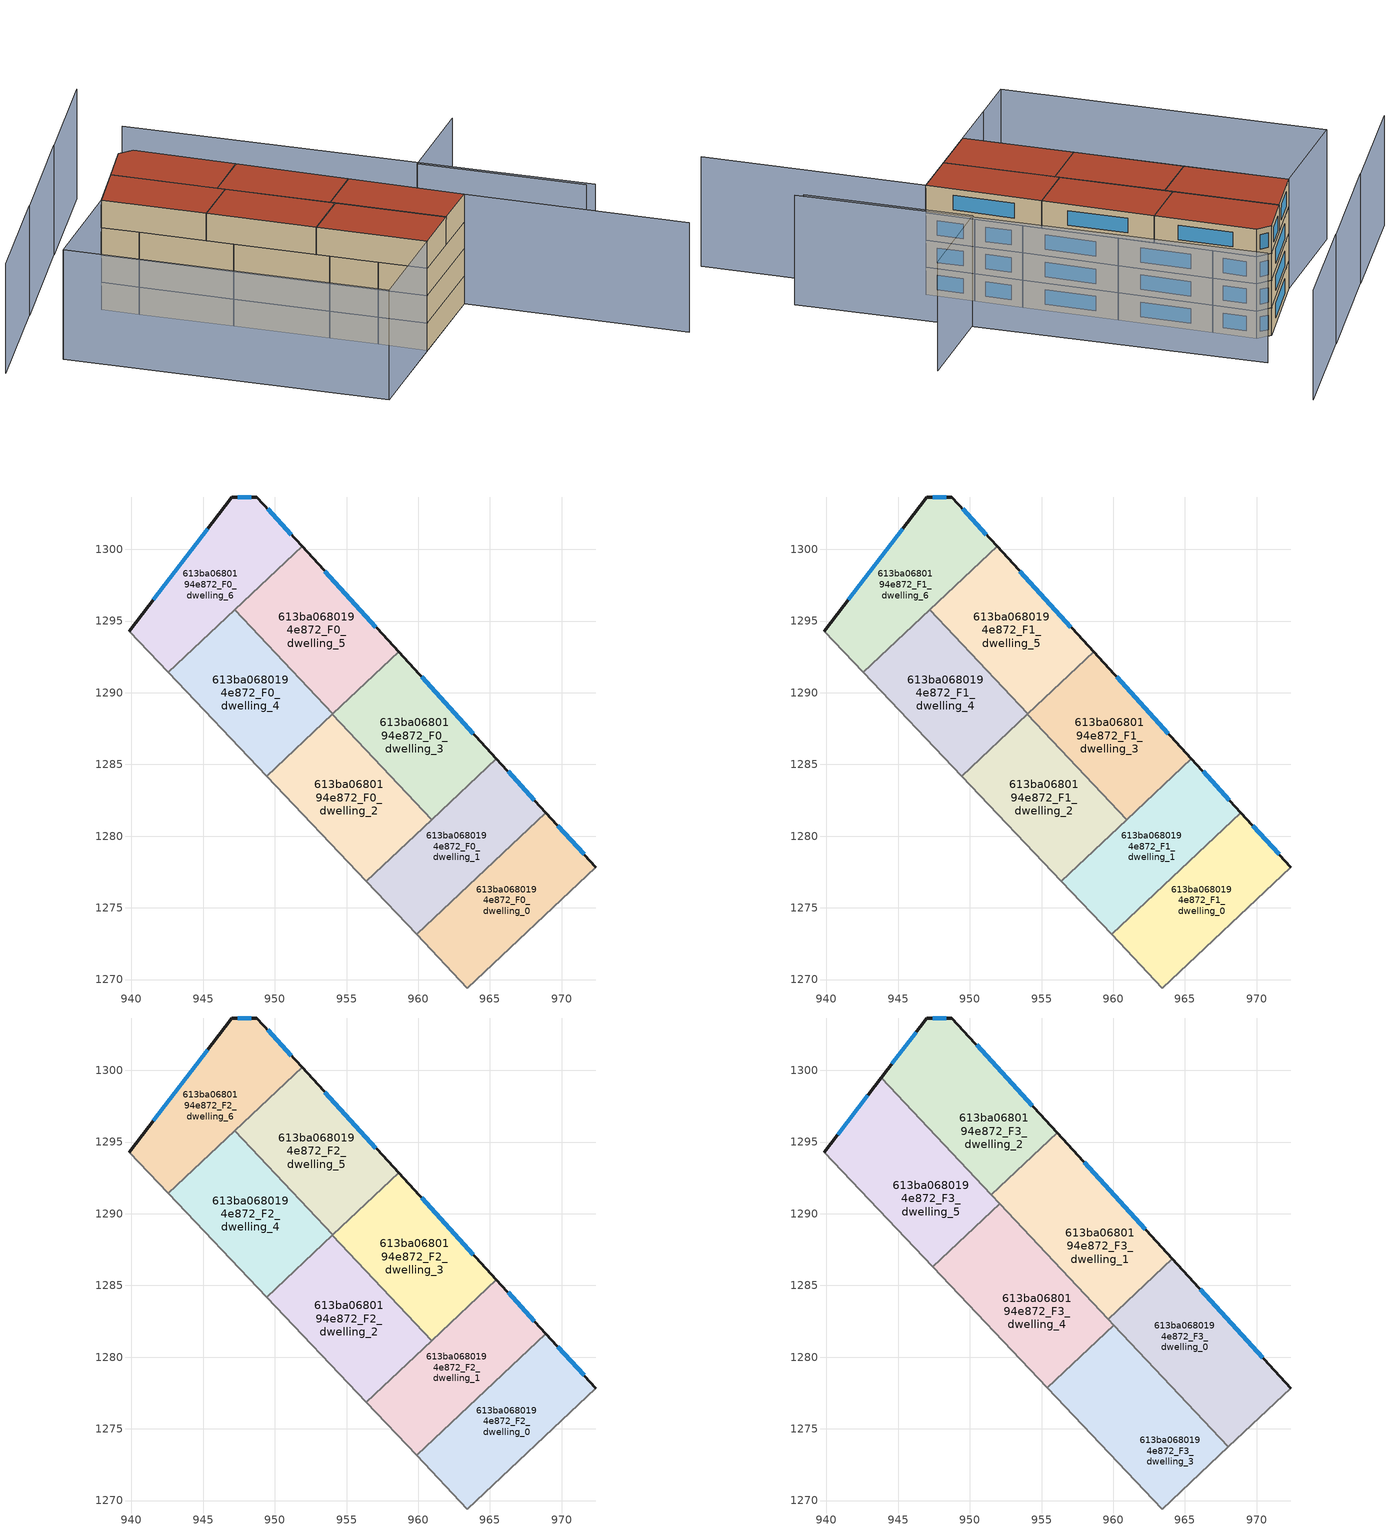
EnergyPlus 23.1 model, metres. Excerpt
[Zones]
613ba0680194e872_F0_dwelling_0
 floor ground (EU_floor_Construction): 968.9,1281.63 972.37,1277.84 963.42,1269.41 959.88,1273.15 z0
 wall outside (EU_wall_Construction): 972.37,1277.84 968.9,1281.63 z0:3
 wall to 613ba0680194e872_F0_dwelling_1 (EU_wall_Construction): 968.9,1281.63 959.88,1273.15 z0:3
 wall adiabatic (EU_wall_Construction): 959.88,1273.15 963.42,1269.41 972.37,1277.84 z0:3
 window (EU_Window_Construction): 971.56,1278.73 969.71,1280.74 z0.7:2.3
613ba0680194e872_F0_dwelling_1
 floor ground (EU_floor_Construction): 965.45,1285.4 968.9,1281.63 959.88,1273.15 956.37,1276.85 z0
 wall outside (EU_wall_Construction): 968.9,1281.63 965.45,1285.4 z0:3
 wall adiabatic (EU_wall_Construction): 956.37,1276.85 959.88,1273.15 z0:3
 wall to 613ba0680194e872_F0_dwelling_2 (EU_wall_Construction): 960.93,1281.15 956.37,1276.85 z0:3
 wall to 613ba0680194e872_F0_dwelling_3 (EU_wall_Construction): 965.45,1285.4 960.93,1281.15 z0:3
 window (EU_Window_Construction): 968.09,1282.52 966.26,1284.52 z0.7:2.3
613ba0680194e872_F0_dwelling_2
 floor ground (EU_floor_Construction): 954.01,1288.5 960.93,1281.15 956.37,1276.85 949.42,1284.19 z0
 wall adiabatic (EU_wall_Construction): 949.42,1284.19 956.37,1276.85 z0:3
 wall to 613ba0680194e872_F0_dwelling_3 (EU_wall_Construction): 960.93,1281.15 954.01,1288.5 z0:3
 wall to 613ba0680194e872_F0_dwelling_4 (EU_wall_Construction): 954.01,1288.5 949.42,1284.19 z0:3
613ba0680194e872_F0_dwelling_3
 floor ground (EU_floor_Construction): 958.63,1292.86 965.45,1285.4 960.93,1281.15 954.01,1288.5 z0
 wall outside (EU_wall_Construction): 965.45,1285.4 958.63,1292.86 z0:3
 wall to 613ba0680194e872_F0_dwelling_5 (EU_wall_Construction): 958.63,1292.86 954.05,1288.54 z0:3
 wall to 613ba0680194e872_F0_dwelling_4 (EU_wall_Construction): 954.05,1288.54 954.01,1288.5 z0:3
 window (EU_Window_Construction): 963.85,1287.15 960.23,1291.11 z0.7:2.3
613ba0680194e872_F0_dwelling_4
 floor ground (EU_floor_Construction): 947.21,1295.8 954.05,1288.54 949.42,1284.19 942.57,1291.43 z0
 wall adiabatic (EU_wall_Construction): 942.57,1291.43 949.42,1284.19 z0:3
 wall to 613ba0680194e872_F0_dwelling_5 (EU_wall_Construction): 954.05,1288.54 947.21,1295.8 z0:3
 wall to 613ba0680194e872_F0_dwelling_6 (EU_wall_Construction): 947.21,1295.8 942.57,1291.43 z0:3
613ba0680194e872_F0_dwelling_5
 floor ground (EU_floor_Construction): 951.9,1300.21 958.63,1292.86 954.05,1288.54 947.21,1295.8 z0
 wall outside (EU_wall_Construction): 958.63,1292.86 951.9,1300.21 z0:3
 wall to 613ba0680194e872_F0_dwelling_6 (EU_wall_Construction): 951.9,1300.21 947.21,1295.8 z0:3
 window (EU_Window_Construction): 957.05,1294.58 953.48,1298.48 z0.7:2.3
613ba0680194e872_F0_dwelling_6
 floor ground (EU_floor_Construction): 948.75,1303.65 951.9,1300.21 942.57,1291.43 939.85,1294.3 947,1303.63 z0
 wall outside (EU_wall_Construction): 951.9,1300.21 948.75,1303.65 947,1303.63 939.85,1294.3 z0:3
 wall adiabatic (EU_wall_Construction): 939.85,1294.3 942.57,1291.43 z0:3
 window (EU_Window_Construction): 945.32,1301.44 941.53,1296.49 / 948.34,1303.65 947.41,1303.63 / 951.16,1301.02 949.49,1302.84 z0.7:2.3
613ba0680194e872_F1_dwelling_0
 floor to 613ba0680194e872_F0_dwelling_0 (EU_floor_Construction): 968.9,1281.63 972.37,1277.84 963.42,1269.41 959.88,1273.15 z3
 wall outside (EU_wall_Construction): 972.37,1277.84 968.9,1281.63 z3:6
 wall to 613ba0680194e872_F1_dwelling_1 (EU_wall_Construction): 968.9,1281.63 959.88,1273.15 z3:6
 wall adiabatic (EU_wall_Construction): 959.88,1273.15 963.42,1269.41 972.37,1277.84 z3:6
 window (EU_Window_Construction): 971.56,1278.73 969.71,1280.74 z3.7:5.3
613ba0680194e872_F1_dwelling_1
 floor to 613ba0680194e872_F0_dwelling_1 (EU_floor_Construction): 965.45,1285.4 968.9,1281.63 959.88,1273.15 956.37,1276.85 z3
 wall outside (EU_wall_Construction): 968.9,1281.63 965.45,1285.4 z3:6
 wall adiabatic (EU_wall_Construction): 956.37,1276.85 959.88,1273.15 z3:6
 wall to 613ba0680194e872_F1_dwelling_2 (EU_wall_Construction): 960.93,1281.15 956.37,1276.85 z3:6
 wall to 613ba0680194e872_F1_dwelling_3 (EU_wall_Construction): 965.45,1285.4 960.93,1281.15 z3:6
 window (EU_Window_Construction): 968.09,1282.52 966.26,1284.52 z3.7:5.3
613ba0680194e872_F1_dwelling_2
 floor to 613ba0680194e872_F0_dwelling_2 (EU_floor_Construction): 954.01,1288.5 960.93,1281.15 956.37,1276.85 949.42,1284.19 z3
 wall adiabatic (EU_wall_Construction): 949.42,1284.19 956.37,1276.85 z3:6
 wall to 613ba0680194e872_F1_dwelling_3 (EU_wall_Construction): 960.93,1281.15 954.01,1288.5 z3:6
 wall to 613ba0680194e872_F1_dwelling_4 (EU_wall_Construction): 954.01,1288.5 949.42,1284.19 z3:6
613ba0680194e872_F1_dwelling_3
 floor to 613ba0680194e872_F0_dwelling_3 (EU_floor_Construction): 958.63,1292.86 965.45,1285.4 960.93,1281.15 954.01,1288.5 z3
 wall outside (EU_wall_Construction): 965.45,1285.4 958.63,1292.86 z3:6
 wall to 613ba0680194e872_F1_dwelling_5 (EU_wall_Construction): 958.63,1292.86 954.05,1288.54 z3:6
 wall to 613ba0680194e872_F1_dwelling_4 (EU_wall_Construction): 954.05,1288.54 954.01,1288.5 z3:6
 window (EU_Window_Construction): 963.85,1287.15 960.23,1291.11 z3.7:5.3
613ba0680194e872_F1_dwelling_4
 floor to 613ba0680194e872_F0_dwelling_4 (EU_floor_Construction): 947.21,1295.8 954.05,1288.54 949.42,1284.19 942.57,1291.43 z3
 wall adiabatic (EU_wall_Construction): 942.57,1291.43 949.42,1284.19 z3:6
 wall to 613ba0680194e872_F1_dwelling_5 (EU_wall_Construction): 954.05,1288.54 947.21,1295.8 z3:6
 wall to 613ba0680194e872_F1_dwelling_6 (EU_wall_Construction): 947.21,1295.8 942.57,1291.43 z3:6
613ba0680194e872_F1_dwelling_5
 floor to 613ba0680194e872_F0_dwelling_5 (EU_floor_Construction): 951.9,1300.21 958.63,1292.86 954.05,1288.54 947.21,1295.8 z3
 wall outside (EU_wall_Construction): 958.63,1292.86 951.9,1300.21 z3:6
 wall to 613ba0680194e872_F1_dwelling_6 (EU_wall_Construction): 951.9,1300.21 947.21,1295.8 z3:6
 window (EU_Window_Construction): 957.05,1294.58 953.48,1298.48 z3.7:5.3
613ba0680194e872_F1_dwelling_6
 floor to 613ba0680194e872_F0_dwelling_6 (EU_floor_Construction): 948.75,1303.65 951.9,1300.21 942.57,1291.43 939.85,1294.3 947,1303.63 z3
 wall outside (EU_wall_Construction): 951.9,1300.21 948.75,1303.65 947,1303.63 939.85,1294.3 z3:6
 wall adiabatic (EU_wall_Construction): 939.85,1294.3 942.57,1291.43 z3:6
 window (EU_Window_Construction): 945.32,1301.44 941.53,1296.49 / 948.34,1303.65 947.41,1303.63 / 951.16,1301.02 949.49,1302.84 z3.7:5.3
613ba0680194e872_F2_dwelling_0
 floor to 613ba0680194e872_F1_dwelling_0 (EU_floor_Construction): 968.9,1281.63 972.37,1277.84 963.42,1269.41 959.88,1273.15 z6
 wall outside (EU_wall_Construction): 972.37,1277.84 968.9,1281.63 z6:9
 wall to 613ba0680194e872_F2_dwelling_1 (EU_wall_Construction): 968.9,1281.63 959.88,1273.15 z6:9
 wall adiabatic (EU_wall_Construction): 959.88,1273.15 963.42,1269.41 972.37,1277.84 z6:9
 window (EU_Window_Construction): 971.56,1278.73 969.71,1280.74 z6.7:8.3
613ba0680194e872_F2_dwelling_1
 floor to 613ba0680194e872_F1_dwelling_1 (EU_floor_Construction): 965.45,1285.4 968.9,1281.63 959.88,1273.15 956.37,1276.85 z6
 wall outside (EU_wall_Construction): 968.9,1281.63 965.45,1285.4 z6:9
 wall adiabatic (EU_wall_Construction): 956.37,1276.85 959.88,1273.15 z6:9
 wall to 613ba0680194e872_F2_dwelling_2 (EU_wall_Construction): 960.93,1281.15 956.37,1276.85 z6:9
 wall to 613ba0680194e872_F2_dwelling_3 (EU_wall_Construction): 965.45,1285.4 960.93,1281.15 z6:9
 window (EU_Window_Construction): 968.09,1282.52 966.26,1284.52 z6.7:8.3
613ba0680194e872_F2_dwelling_2
 floor to 613ba0680194e872_F1_dwelling_2 (EU_floor_Construction): 954.01,1288.5 960.93,1281.15 956.37,1276.85 949.42,1284.19 z6
 wall adiabatic (EU_wall_Construction): 949.42,1284.19 956.37,1276.85 z6:9
 wall to 613ba0680194e872_F2_dwelling_3 (EU_wall_Construction): 960.93,1281.15 954.01,1288.5 z6:9
 wall to 613ba0680194e872_F2_dwelling_4 (EU_wall_Construction): 954.01,1288.5 949.42,1284.19 z6:9
 ceiling adiabatic (EU_roof_Construction): 959.96,1282.18 954.01,1288.5 949.42,1284.19 955.4,1277.88 z9
613ba0680194e872_F2_dwelling_3
 floor to 613ba0680194e872_F1_dwelling_3 (EU_floor_Construction): 958.63,1292.86 965.45,1285.4 960.93,1281.15 954.01,1288.5 z6
 wall outside (EU_wall_Construction): 965.45,1285.4 958.63,1292.86 z6:9
 wall to 613ba0680194e872_F2_dwelling_5 (EU_wall_Construction): 958.63,1292.86 954.05,1288.54 z6:9
 wall to 613ba0680194e872_F2_dwelling_4 (EU_wall_Construction): 954.05,1288.54 954.01,1288.5 z6:9
 window (EU_Window_Construction): 963.85,1287.15 960.23,1291.11 z6.7:8.3
613ba0680194e872_F2_dwelling_4
 floor to 613ba0680194e872_F1_dwelling_4 (EU_floor_Construction): 947.21,1295.8 954.05,1288.54 949.42,1284.19 942.57,1291.43 z6
 wall adiabatic (EU_wall_Construction): 942.57,1291.43 949.42,1284.19 z6:9
 wall to 613ba0680194e872_F2_dwelling_5 (EU_wall_Construction): 954.05,1288.54 947.21,1295.8 z6:9
 wall to 613ba0680194e872_F2_dwelling_6 (EU_wall_Construction): 947.21,1295.8 942.57,1291.43 z6:9
 ceiling adiabatic (EU_roof_Construction): 952.05,1290.66 947.21,1295.8 942.57,1291.43 947.42,1286.3 z9
613ba0680194e872_F2_dwelling_5
 floor to 613ba0680194e872_F1_dwelling_5 (EU_floor_Construction): 951.9,1300.21 958.63,1292.86 954.05,1288.54 947.21,1295.8 z6
 wall outside (EU_wall_Construction): 958.63,1292.86 951.9,1300.21 z6:9
 wall to 613ba0680194e872_F2_dwelling_6 (EU_wall_Construction): 951.9,1300.21 947.21,1295.8 z6:9
 window (EU_Window_Construction): 957.05,1294.58 953.48,1298.48 z6.7:8.3
613ba0680194e872_F2_dwelling_6
 floor to 613ba0680194e872_F1_dwelling_6 (EU_floor_Construction): 948.75,1303.65 951.9,1300.21 942.57,1291.43 939.85,1294.3 947,1303.63 z6
 wall outside (EU_wall_Construction): 951.9,1300.21 948.75,1303.65 947,1303.63 939.85,1294.3 z6:9
 wall adiabatic (EU_wall_Construction): 939.85,1294.3 942.57,1291.43 z6:9
 window (EU_Window_Construction): 945.32,1301.44 941.53,1296.49 / 948.34,1303.65 947.41,1303.63 / 951.16,1301.02 949.49,1302.84 z6.7:8.3
613ba0680194e872_F3_dwelling_0
 floor to 613ba0680194e872_F2_dwelling_1 (EU_floor_Construction): 965.45,1285.4 968.9,1281.63 964.5,1277.5 961,1281.21 z9
 floor to 613ba0680194e872_F2_dwelling_0 (EU_floor_Construction): 968.9,1281.63 972.37,1277.84 968.03,1273.75 964.5,1277.5 z9
 floor to 613ba0680194e872_F2_dwelling_3 (EU_floor_Construction): 964.11,1286.86 965.45,1285.4 961,1281.21 959.65,1282.66 z9
 wall outside (EU_wall_Construction): 972.37,1277.84 964.11,1286.86 z9:12
 wall to 613ba0680194e872_F3_dwelling_1 (EU_wall_Construction): 964.11,1286.86 959.65,1282.66 z9:12
 wall adiabatic (EU_wall_Construction): 968.03,1273.75 972.37,1277.84 z9:12
 wall to 613ba0680194e872_F3_dwelling_3 (EU_wall_Construction): 960.03,1282.24 968.03,1273.75 z9:12
 wall to 613ba0680194e872_F3_dwelling_4 (EU_wall_Construction): 959.65,1282.66 960.03,1282.24 z9:12
 window (EU_Window_Construction): 970.43,1279.96 966.05,1284.74 z9.7:11.3
 roof outside (EU_roof_Construction): 972.37,1277.84 964.11,1286.86 959.65,1282.66 968.03,1273.75 z12
613ba0680194e872_F3_dwelling_1
 floor to 613ba0680194e872_F2_dwelling_3 (EU_floor_Construction): 958.63,1292.86 964.11,1286.86 959.65,1282.66 954.08,1288.57 z9
 floor to 613ba0680194e872_F2_dwelling_5 (EU_floor_Construction): 956.08,1295.64 958.63,1292.86 954.08,1288.57 951.49,1291.32 z9
 wall outside (EU_wall_Construction): 964.11,1286.86 956.08,1295.64 z9:12
 wall to 613ba0680194e872_F3_dwelling_2 (EU_wall_Construction): 956.08,1295.64 951.49,1291.32 z9:12
 wall to 613ba0680194e872_F3_dwelling_4 (EU_wall_Construction): 952.08,1290.69 959.65,1282.66 z9:12
 wall to 613ba0680194e872_F3_dwelling_5 (EU_wall_Construction): 951.49,1291.32 952.08,1290.69 z9:12
 window (EU_Window_Construction): 962.23,1288.92 957.97,1293.58 z9.7:11.3
 roof outside (EU_roof_Construction): 964.11,1286.86 956.08,1295.64 951.49,1291.32 959.65,1282.66 z12
613ba0680194e872_F3_dwelling_2
 floor to 613ba0680194e872_F2_dwelling_5 (EU_floor_Construction): 951.9,1300.21 956.08,1295.64 951.49,1291.32 947.24,1295.83 z9
 floor to 613ba0680194e872_F2_dwelling_6 (EU_floor_Construction): 948.75,1303.65 951.9,1300.21 947.24,1295.83 943.81,1299.47 947,1303.63 z9
 wall outside (EU_wall_Construction): 956.08,1295.64 948.75,1303.65 947,1303.63 943.81,1299.47 z9:12
 wall to 613ba0680194e872_F3_dwelling_5 (EU_wall_Construction): 943.81,1299.47 951.49,1291.32 z9:12
 window (EU_Window_Construction): 946.25,1302.65 944.56,1300.45 / 948.34,1303.65 947.41,1303.63 / 954.36,1297.52 950.47,1301.77 z9.7:11.3
 roof outside (EU_roof_Construction): 956.08,1295.64 948.75,1303.65 947,1303.63 943.81,1299.47 951.49,1291.32 z12
613ba0680194e872_F3_dwelling_3
 floor to 613ba0680194e872_F2_dwelling_0 (EU_floor_Construction): 964.5,1277.5 968.03,1273.75 963.42,1269.41 959.88,1273.15 z9
 floor to 613ba0680194e872_F2_dwelling_1 (EU_floor_Construction): 961,1281.21 964.5,1277.5 959.88,1273.15 956.37,1276.85 z9
 floor to 613ba0680194e872_F2_dwelling_2 (EU_floor_Construction): 959.96,1282.18 960.93,1281.15 956.37,1276.85 955.4,1277.88 z9
 floor to 613ba0680194e872_F2_dwelling_3 (EU_floor_Construction): 960.03,1282.24 961,1281.21 960.93,1281.15 959.96,1282.18 z9
 wall adiabatic (EU_wall_Construction): 955.4,1277.88 963.42,1269.41 968.03,1273.75 z9:12
 wall to 613ba0680194e872_F3_dwelling_4 (EU_wall_Construction): 960.03,1282.24 955.4,1277.88 z9:12
 roof outside (EU_roof_Construction): 968.03,1273.75 960.03,1282.24 955.4,1277.88 963.42,1269.41 z12
613ba0680194e872_F3_dwelling_4
 floor to 613ba0680194e872_F2_dwelling_4 (EU_floor_Construction): 952.05,1290.66 954.05,1288.54 949.42,1284.19 947.42,1286.3 z9
 floor to 613ba0680194e872_F2_dwelling_3 (EU_floor_Construction): 954.08,1288.57 960.03,1282.24 959.96,1282.18 954.01,1288.5 954.05,1288.54 z9
 floor to 613ba0680194e872_F2_dwelling_5 (EU_floor_Construction): 952.08,1290.69 954.08,1288.57 954.05,1288.54 952.05,1290.66 z9
 floor adiabatic (EU_floor_Construction): 954.01,1288.5 959.96,1282.18 955.4,1277.88 949.42,1284.19 z9
 wall adiabatic (EU_wall_Construction): 947.42,1286.3 955.4,1277.88 z9:12
 wall to 613ba0680194e872_F3_dwelling_5 (EU_wall_Construction): 952.08,1290.69 947.42,1286.3 z9:12
 roof outside (EU_roof_Construction): 960.03,1282.24 952.08,1290.69 947.42,1286.3 955.4,1277.88 z12
613ba0680194e872_F3_dwelling_5
 floor to 613ba0680194e872_F2_dwelling_6 (EU_floor_Construction): 943.81,1299.47 947.24,1295.83 942.57,1291.43 939.85,1294.3 z9
 floor to 613ba0680194e872_F2_dwelling_5 (EU_floor_Construction): 947.24,1295.83 952.08,1290.69 952.05,1290.66 947.21,1295.8 z9
 floor adiabatic (EU_floor_Construction): 947.24,1295.83 947.21,1295.8 952.05,1290.66 947.42,1286.3 942.57,1291.43 z9
 wall outside (EU_wall_Construction): 943.81,1299.47 939.85,1294.3 z9:12
 wall adiabatic (EU_wall_Construction): 939.85,1294.3 947.42,1286.3 z9:12
 window (EU_Window_Construction): 942.88,1298.26 940.78,1295.51 z9.7:11.3
 roof outside (EU_roof_Construction): 952.08,1290.69 943.81,1299.47 939.85,1294.3 947.42,1286.3 z12
shading: 958.34,1264.64 972.37,1277.84 / 972.37,1277.84 988.6,1260.6 / 984.23,1273.92 972,1286.84 / 972,1286.84 980.67,1295.05 / 985.06,1273.58 950.75,1309.44 / 932.85,1296.62 923.72,1285.13 / 942.4,1308.62 932.89,1296.59 / 951.26,1319.78 942.43,1308.6 / 939.85,1294.3 963.42,1269.41 / 963.42,1269.41 954.05,1260.54 / 954.05,1260.54 930.48,1285.43 / 930.48,1285.43 939.85,1294.3 z0:12
[Building]
EU S2 Campaign: North Axis=0; Terrain=City; Solar Distribution=FullExterior
[Site:Location]
Budapest.Ferenc.Liszt.Intl.AP: Latitude=47.437; Longitude=19.256; Time Zone=1; Elevation=185
[SizingPeriod:WeatherFileDays]
AnnualSizingPeriod: Begin Month=1; Begin Day of Month=1; End Month=12; End Day of Month=31; Day of Week for Start Day=Monday; Use Weather File Daylight Saving Period=No; Use Weather File Rain and Snow Indicators=No
[MATERIAL]
EU_InternalMass_Material: Roughness=MediumRough; Thickness=0.1; Conductivity=1; Density=1800; Specific Heat=900; Thermal Absorptance=0.9; Solar Absorptance=0.7; Visible Absorptance=0.7
[MATERIAL:NOMASS] Roughness=MediumRough; Thermal Absorptance=0.9; Solar Absorptance=0.7; Visible Absorptance=0.7
Name | Thermal Resistance
EU_wall_NoMass | 0.832559
EU_roof_NoMass | 1.39638
EU_floor_NoMass | 0.872794
[WINDOWMATERIAL:SIMPLEGLAZINGSYSTEM]
EU_Window_SimpleGlazing: UFactor=2.79869; Solar Heat Gain Coefficient=0.75; Visible Transmittance=0.75
[CONSTRUCTION]
EU_wall_Construction: EU_wall_NoMass
EU_roof_Construction: EU_roof_NoMass
EU_floor_Construction: EU_floor_NoMass
EU_Window_Construction: EU_Window_SimpleGlazing
EU_InternalMass_Construction: EU_InternalMass_Material
[ZONE] Type=1; Multiplier=1; Ceiling Height=autocalculate; Floor Area=autocalculate; Part of Total Floor Area=Yes
Name | Volume
613ba0680194e872_F0_dwelling_0; 613ba0680194e872_F1_dwelling_0; 613ba0680194e872_F2_dwelling_0 | 190.3125
613ba0680194e872_F3_dwelling_0 | 222.026
613ba0680194e872_F0_dwelling_1; 613ba0680194e872_F1_dwelling_1; 613ba0680194e872_F2_dwelling_1 | 190.301
613ba0680194e872_F3_dwelling_1 | 222.046
613ba0680194e872_F0_dwelling_2; 613ba0680194e872_F1_dwelling_2; 613ba0680194e872_F2_dwelling_2 | 190.329
613ba0680194e872_F3_dwelling_2 | 222.023
613ba0680194e872_F0_dwelling_3; 613ba0680194e872_F1_dwelling_3; 613ba0680194e872_F2_dwelling_3 | 190.325
613ba0680194e872_F3_dwelling_3 | 222.043
613ba0680194e872_F0_dwelling_4; 613ba0680194e872_F1_dwelling_4; 613ba0680194e872_F2_dwelling_4 | 190.318
613ba0680194e872_F3_dwelling_4 | 222.024
613ba0680194e872_F0_dwelling_5; 613ba0680194e872_F1_dwelling_5; 613ba0680194e872_F2_dwelling_5 | 190.33
613ba0680194e872_F3_dwelling_5 | 222.044
613ba0680194e872_F0_dwelling_6; 613ba0680194e872_F1_dwelling_6; 613ba0680194e872_F2_dwelling_6 | 190.317
[INTERNALMASS] Construction=EU_InternalMass_Construction
Name | Zone or ZoneList | Surface Area
613ba0680194e872_F0_dwelling_0_EU_InternalMass | 613ba0680194e872_F0_dwelling_0 | 63.4375
613ba0680194e872_F0_dwelling_1_EU_InternalMass | 613ba0680194e872_F0_dwelling_1 | 63.4337
613ba0680194e872_F0_dwelling_2_EU_InternalMass | 613ba0680194e872_F0_dwelling_2 | 63.4419
613ba0680194e872_F0_dwelling_3_EU_InternalMass | 613ba0680194e872_F0_dwelling_3 | 63.4415
613ba0680194e872_F0_dwelling_4_EU_InternalMass | 613ba0680194e872_F0_dwelling_4 | 63.4398
613ba0680194e872_F0_dwelling_5_EU_InternalMass | 613ba0680194e872_F0_dwelling_5 | 63.4431
613ba0680194e872_F0_dwelling_6_EU_InternalMass | 613ba0680194e872_F0_dwelling_6 | 63.4393
613ba0680194e872_F1_dwelling_0_EU_InternalMass | 613ba0680194e872_F1_dwelling_0 | 63.4375
613ba0680194e872_F1_dwelling_1_EU_InternalMass | 613ba0680194e872_F1_dwelling_1 | 63.4337
613ba0680194e872_F1_dwelling_2_EU_InternalMass | 613ba0680194e872_F1_dwelling_2 | 63.4419
613ba0680194e872_F1_dwelling_3_EU_InternalMass | 613ba0680194e872_F1_dwelling_3 | 63.4415
613ba0680194e872_F1_dwelling_4_EU_InternalMass | 613ba0680194e872_F1_dwelling_4 | 63.4398
613ba0680194e872_F1_dwelling_5_EU_InternalMass | 613ba0680194e872_F1_dwelling_5 | 63.4431
613ba0680194e872_F1_dwelling_6_EU_InternalMass | 613ba0680194e872_F1_dwelling_6 | 63.4393
613ba0680194e872_F2_dwelling_0_EU_InternalMass | 613ba0680194e872_F2_dwelling_0 | 63.4375
613ba0680194e872_F2_dwelling_1_EU_InternalMass | 613ba0680194e872_F2_dwelling_1 | 63.4337
613ba0680194e872_F2_dwelling_2_EU_InternalMass | 613ba0680194e872_F2_dwelling_2 | 63.4419
613ba0680194e872_F2_dwelling_3_EU_InternalMass | 613ba0680194e872_F2_dwelling_3 | 63.4415
613ba0680194e872_F2_dwelling_4_EU_InternalMass | 613ba0680194e872_F2_dwelling_4 | 63.4398
613ba0680194e872_F2_dwelling_5_EU_InternalMass | 613ba0680194e872_F2_dwelling_5 | 63.4431
613ba0680194e872_F2_dwelling_6_EU_InternalMass | 613ba0680194e872_F2_dwelling_6 | 63.4393
613ba0680194e872_F3_dwelling_0_EU_InternalMass | 613ba0680194e872_F3_dwelling_0 | 74.0087
613ba0680194e872_F3_dwelling_1_EU_InternalMass | 613ba0680194e872_F3_dwelling_1 | 74.0155
613ba0680194e872_F3_dwelling_2_EU_InternalMass | 613ba0680194e872_F3_dwelling_2 | 74.0079
613ba0680194e872_F3_dwelling_3_EU_InternalMass | 613ba0680194e872_F3_dwelling_3 | 74.0145
613ba0680194e872_F3_dwelling_4_EU_InternalMass | 613ba0680194e872_F3_dwelling_4 | 74.0079
613ba0680194e872_F3_dwelling_5_EU_InternalMass | 613ba0680194e872_F3_dwelling_5 | 74.0147
[OTHEREQUIPMENT] Fuel Type=Electricity; Design Level Calculation Method=Watts/Area; Power per Zone Floor Area=1; Fraction Latent=0; Fraction Radiant=0; Fraction Lost=0; Carbon Dioxide Generation Rate=0; EndUse Subcategory=EU_Step8_InternalGains
Name | Zone or ZoneList or Space or SpaceList | Schedule
EU_Step8_InternalGain_613ba0680194e872_F0_dwelling_0_f000 | 613ba0680194e872_F0_dwelling_0 | EU_Step8_GainSchedule_613ba0680194e872_F0_dwelling_0_f000
EU_Step8_InternalGain_613ba0680194e872_F0_dwelling_1_f000 | 613ba0680194e872_F0_dwelling_1 | EU_Step8_GainSchedule_613ba0680194e872_F0_dwelling_1_f000
EU_Step8_InternalGain_613ba0680194e872_F0_dwelling_2_f000 | 613ba0680194e872_F0_dwelling_2 | EU_Step8_GainSchedule_613ba0680194e872_F0_dwelling_2_f000
EU_Step8_InternalGain_613ba0680194e872_F0_dwelling_3_f000 | 613ba0680194e872_F0_dwelling_3 | EU_Step8_GainSchedule_613ba0680194e872_F0_dwelling_3_f000
EU_Step8_InternalGain_613ba0680194e872_F0_dwelling_4_f000 | 613ba0680194e872_F0_dwelling_4 | EU_Step8_GainSchedule_613ba0680194e872_F0_dwelling_4_f000
EU_Step8_InternalGain_613ba0680194e872_F0_dwelling_5_f000 | 613ba0680194e872_F0_dwelling_5 | EU_Step8_GainSchedule_613ba0680194e872_F0_dwelling_5_f000
EU_Step8_InternalGain_613ba0680194e872_F0_dwelling_6_f000 | 613ba0680194e872_F0_dwelling_6 | EU_Step8_GainSchedule_613ba0680194e872_F0_dwelling_6_f000
EU_Step8_InternalGain_613ba0680194e872_F1_dwelling_0_f000 | 613ba0680194e872_F1_dwelling_0 | EU_Step8_GainSchedule_613ba0680194e872_F1_dwelling_0_f000
EU_Step8_InternalGain_613ba0680194e872_F1_dwelling_1_f000 | 613ba0680194e872_F1_dwelling_1 | EU_Step8_GainSchedule_613ba0680194e872_F1_dwelling_1_f000
EU_Step8_InternalGain_613ba0680194e872_F1_dwelling_2_f000 | 613ba0680194e872_F1_dwelling_2 | EU_Step8_GainSchedule_613ba0680194e872_F1_dwelling_2_f000
EU_Step8_InternalGain_613ba0680194e872_F1_dwelling_3_f000 | 613ba0680194e872_F1_dwelling_3 | EU_Step8_GainSchedule_613ba0680194e872_F1_dwelling_3_f000
EU_Step8_InternalGain_613ba0680194e872_F1_dwelling_4_f000 | 613ba0680194e872_F1_dwelling_4 | EU_Step8_GainSchedule_613ba0680194e872_F1_dwelling_4_f000
EU_Step8_InternalGain_613ba0680194e872_F1_dwelling_5_f000 | 613ba0680194e872_F1_dwelling_5 | EU_Step8_GainSchedule_613ba0680194e872_F1_dwelling_5_f000
EU_Step8_InternalGain_613ba0680194e872_F1_dwelling_6_f000 | 613ba0680194e872_F1_dwelling_6 | EU_Step8_GainSchedule_613ba0680194e872_F1_dwelling_6_f000
EU_Step8_InternalGain_613ba0680194e872_F2_dwelling_0_f000 | 613ba0680194e872_F2_dwelling_0 | EU_Step8_GainSchedule_613ba0680194e872_F2_dwelling_0_f000
EU_Step8_InternalGain_613ba0680194e872_F2_dwelling_1_f000 | 613ba0680194e872_F2_dwelling_1 | EU_Step8_GainSchedule_613ba0680194e872_F2_dwelling_1_f000
EU_Step8_InternalGain_613ba0680194e872_F2_dwelling_2_f000 | 613ba0680194e872_F2_dwelling_2 | EU_Step8_GainSchedule_613ba0680194e872_F2_dwelling_2_f000
EU_Step8_InternalGain_613ba0680194e872_F2_dwelling_3_f000 | 613ba0680194e872_F2_dwelling_3 | EU_Step8_GainSchedule_613ba0680194e872_F2_dwelling_3_f000
EU_Step8_InternalGain_613ba0680194e872_F2_dwelling_4_f000 | 613ba0680194e872_F2_dwelling_4 | EU_Step8_GainSchedule_613ba0680194e872_F2_dwelling_4_f000
EU_Step8_InternalGain_613ba0680194e872_F2_dwelling_5_f000 | 613ba0680194e872_F2_dwelling_5 | EU_Step8_GainSchedule_613ba0680194e872_F2_dwelling_5_f000
EU_Step8_InternalGain_613ba0680194e872_F2_dwelling_6_f000 | 613ba0680194e872_F2_dwelling_6 | EU_Step8_GainSchedule_613ba0680194e872_F2_dwelling_6_f000
EU_Step8_InternalGain_613ba0680194e872_F3_dwelling_0_f000 | 613ba0680194e872_F3_dwelling_0 | EU_Step8_GainSchedule_613ba0680194e872_F3_dwelling_0_f000
EU_Step8_InternalGain_613ba0680194e872_F3_dwelling_1_f000 | 613ba0680194e872_F3_dwelling_1 | EU_Step8_GainSchedule_613ba0680194e872_F3_dwelling_1_f000
EU_Step8_InternalGain_613ba0680194e872_F3_dwelling_2_f000 | 613ba0680194e872_F3_dwelling_2 | EU_Step8_GainSchedule_613ba0680194e872_F3_dwelling_2_f000
EU_Step8_InternalGain_613ba0680194e872_F3_dwelling_3_f000 | 613ba0680194e872_F3_dwelling_3 | EU_Step8_GainSchedule_613ba0680194e872_F3_dwelling_3_f000
EU_Step8_InternalGain_613ba0680194e872_F3_dwelling_4_f000 | 613ba0680194e872_F3_dwelling_4 | EU_Step8_GainSchedule_613ba0680194e872_F3_dwelling_4_f000
EU_Step8_InternalGain_613ba0680194e872_F3_dwelling_5_f000 | 613ba0680194e872_F3_dwelling_5 | EU_Step8_GainSchedule_613ba0680194e872_F3_dwelling_5_f000
[ZONEVENTILATION:DESIGNFLOWRATE] Schedule=EU_AlwaysOn; Design Flow Rate Calculation Method=AirChanges/Hour; Air Changes per Hour=0.475469; Ventilation Type=Natural; Fan Pressure Rise=0; Fan Total Efficiency=1; Constant Term Coefficient=1; Temperature Term Coefficient=0; Velocity Term Coefficient=0; Velocity Squared Term Coefficient=0; Minimum Indoor Temperature=-100; Maximum Indoor Temperature=100; Delta Temperature=-100; Minimum Outdoor Temperature=-100; Maximum Outdoor Temperature=100; Maximum Wind Speed=40
Name | Zone or ZoneList or Space or SpaceList
EU_ConstantAir_613ba0680194e872_F0_dwelling_0 | 613ba0680194e872_F0_dwelling_0
EU_ConstantAir_613ba0680194e872_F0_dwelling_1 | 613ba0680194e872_F0_dwelling_1
EU_ConstantAir_613ba0680194e872_F0_dwelling_2 | 613ba0680194e872_F0_dwelling_2
EU_ConstantAir_613ba0680194e872_F0_dwelling_3 | 613ba0680194e872_F0_dwelling_3
EU_ConstantAir_613ba0680194e872_F0_dwelling_4 | 613ba0680194e872_F0_dwelling_4
EU_ConstantAir_613ba0680194e872_F0_dwelling_5 | 613ba0680194e872_F0_dwelling_5
EU_ConstantAir_613ba0680194e872_F0_dwelling_6 | 613ba0680194e872_F0_dwelling_6
EU_ConstantAir_613ba0680194e872_F1_dwelling_0 | 613ba0680194e872_F1_dwelling_0
EU_ConstantAir_613ba0680194e872_F1_dwelling_1 | 613ba0680194e872_F1_dwelling_1
EU_ConstantAir_613ba0680194e872_F1_dwelling_2 | 613ba0680194e872_F1_dwelling_2
EU_ConstantAir_613ba0680194e872_F1_dwelling_3 | 613ba0680194e872_F1_dwelling_3
EU_ConstantAir_613ba0680194e872_F1_dwelling_4 | 613ba0680194e872_F1_dwelling_4
EU_ConstantAir_613ba0680194e872_F1_dwelling_5 | 613ba0680194e872_F1_dwelling_5
EU_ConstantAir_613ba0680194e872_F1_dwelling_6 | 613ba0680194e872_F1_dwelling_6
EU_ConstantAir_613ba0680194e872_F2_dwelling_0 | 613ba0680194e872_F2_dwelling_0
EU_ConstantAir_613ba0680194e872_F2_dwelling_1 | 613ba0680194e872_F2_dwelling_1
EU_ConstantAir_613ba0680194e872_F2_dwelling_2 | 613ba0680194e872_F2_dwelling_2
EU_ConstantAir_613ba0680194e872_F2_dwelling_3 | 613ba0680194e872_F2_dwelling_3
EU_ConstantAir_613ba0680194e872_F2_dwelling_4 | 613ba0680194e872_F2_dwelling_4
EU_ConstantAir_613ba0680194e872_F2_dwelling_5 | 613ba0680194e872_F2_dwelling_5
EU_ConstantAir_613ba0680194e872_F2_dwelling_6 | 613ba0680194e872_F2_dwelling_6
EU_ConstantAir_613ba0680194e872_F3_dwelling_0 | 613ba0680194e872_F3_dwelling_0
EU_ConstantAir_613ba0680194e872_F3_dwelling_1 | 613ba0680194e872_F3_dwelling_1
EU_ConstantAir_613ba0680194e872_F3_dwelling_2 | 613ba0680194e872_F3_dwelling_2
EU_ConstantAir_613ba0680194e872_F3_dwelling_3 | 613ba0680194e872_F3_dwelling_3
EU_ConstantAir_613ba0680194e872_F3_dwelling_4 | 613ba0680194e872_F3_dwelling_4
EU_ConstantAir_613ba0680194e872_F3_dwelling_5 | 613ba0680194e872_F3_dwelling_5
[HVACTEMPLATE:THERMOSTAT] Constant Heating Setpoint=20; Constant Cooling Setpoint=50
EU_HeatOnly_613ba0680194e872_F0_dwelling_0; EU_HeatOnly_613ba0680194e872_F0_dwelling_1; EU_HeatOnly_613ba0680194e872_F0_dwelling_2; EU_HeatOnly_613ba0680194e872_F0_dwelling_3; EU_HeatOnly_613ba0680194e872_F0_dwelling_4; EU_HeatOnly_613ba0680194e872_F0_dwelling_5; EU_HeatOnly_613ba0680194e872_F0_dwelling_6; EU_HeatOnly_613ba0680194e872_F1_dwelling_0; EU_HeatOnly_613ba0680194e872_F1_dwelling_1; EU_HeatOnly_613ba0680194e872_F1_dwelling_2; EU_HeatOnly_613ba0680194e872_F1_dwelling_3; EU_HeatOnly_613ba0680194e872_F1_dwelling_4; EU_HeatOnly_613ba0680194e872_F1_dwelling_5; EU_HeatOnly_613ba0680194e872_F1_dwelling_6; EU_HeatOnly_613ba0680194e872_F2_dwelling_0; EU_HeatOnly_613ba0680194e872_F2_dwelling_1; EU_HeatOnly_613ba0680194e872_F2_dwelling_2; EU_HeatOnly_613ba0680194e872_F2_dwelling_3; EU_HeatOnly_613ba0680194e872_F2_dwelling_4; EU_HeatOnly_613ba0680194e872_F2_dwelling_5; EU_HeatOnly_613ba0680194e872_F2_dwelling_6; EU_HeatOnly_613ba0680194e872_F3_dwelling_0; EU_HeatOnly_613ba0680194e872_F3_dwelling_1; EU_HeatOnly_613ba0680194e872_F3_dwelling_2; EU_HeatOnly_613ba0680194e872_F3_dwelling_3; EU_HeatOnly_613ba0680194e872_F3_dwelling_4; EU_HeatOnly_613ba0680194e872_F3_dwelling_5
[HVACTEMPLATE:ZONE:IDEALLOADSAIRSYSTEM] System Availability Schedule=EU_AlwaysOn; Maximum Heating Supply Air Temperature=50; Minimum Cooling Supply Air Temperature=13; Maximum Heating Supply Air Humidity Ratio=0.0156; Minimum Cooling Supply Air Humidity Ratio=0.0077; Heating Limit=NoLimit; Cooling Limit=NoLimit; Heating Availability Schedule=EU_AlwaysOn; Cooling Availability Schedule=EU_CoolingOff; Dehumidification Control Type=ConstantSensibleHeatRatio; Cooling Sensible Heat Ratio=0.7; Dehumidification Setpoint=60; Humidification Control Type=None; Humidification Setpoint=30; Outdoor Air Method=None; Outdoor Air Flow Rate per Person=0.00944; Outdoor Air Flow Rate per Zone Floor Area=0; Outdoor Air Flow Rate per Zone=0; Demand Controlled Ventilation Type=None; Outdoor Air Economizer Type=NoEconomizer; Heat Recovery Type=None; Sensible Heat Recovery Effectiveness=0.7; Latent Heat Recovery Effectiveness=0.65
Name | Template Thermostat
613ba0680194e872_F0_dwelling_0 | EU_HeatOnly_613ba0680194e872_F0_dwelling_0
613ba0680194e872_F0_dwelling_1 | EU_HeatOnly_613ba0680194e872_F0_dwelling_1
613ba0680194e872_F0_dwelling_2 | EU_HeatOnly_613ba0680194e872_F0_dwelling_2
613ba0680194e872_F0_dwelling_3 | EU_HeatOnly_613ba0680194e872_F0_dwelling_3
613ba0680194e872_F0_dwelling_4 | EU_HeatOnly_613ba0680194e872_F0_dwelling_4
613ba0680194e872_F0_dwelling_5 | EU_HeatOnly_613ba0680194e872_F0_dwelling_5
613ba0680194e872_F0_dwelling_6 | EU_HeatOnly_613ba0680194e872_F0_dwelling_6
613ba0680194e872_F1_dwelling_0 | EU_HeatOnly_613ba0680194e872_F1_dwelling_0
613ba0680194e872_F1_dwelling_1 | EU_HeatOnly_613ba0680194e872_F1_dwelling_1
613ba0680194e872_F1_dwelling_2 | EU_HeatOnly_613ba0680194e872_F1_dwelling_2
613ba0680194e872_F1_dwelling_3 | EU_HeatOnly_613ba0680194e872_F1_dwelling_3
613ba0680194e872_F1_dwelling_4 | EU_HeatOnly_613ba0680194e872_F1_dwelling_4
613ba0680194e872_F1_dwelling_5 | EU_HeatOnly_613ba0680194e872_F1_dwelling_5
613ba0680194e872_F1_dwelling_6 | EU_HeatOnly_613ba0680194e872_F1_dwelling_6
613ba0680194e872_F2_dwelling_0 | EU_HeatOnly_613ba0680194e872_F2_dwelling_0
613ba0680194e872_F2_dwelling_1 | EU_HeatOnly_613ba0680194e872_F2_dwelling_1
613ba0680194e872_F2_dwelling_2 | EU_HeatOnly_613ba0680194e872_F2_dwelling_2
613ba0680194e872_F2_dwelling_3 | EU_HeatOnly_613ba0680194e872_F2_dwelling_3
613ba0680194e872_F2_dwelling_4 | EU_HeatOnly_613ba0680194e872_F2_dwelling_4
613ba0680194e872_F2_dwelling_5 | EU_HeatOnly_613ba0680194e872_F2_dwelling_5
613ba0680194e872_F2_dwelling_6 | EU_HeatOnly_613ba0680194e872_F2_dwelling_6
613ba0680194e872_F3_dwelling_0 | EU_HeatOnly_613ba0680194e872_F3_dwelling_0
613ba0680194e872_F3_dwelling_1 | EU_HeatOnly_613ba0680194e872_F3_dwelling_1
613ba0680194e872_F3_dwelling_2 | EU_HeatOnly_613ba0680194e872_F3_dwelling_2
613ba0680194e872_F3_dwelling_3 | EU_HeatOnly_613ba0680194e872_F3_dwelling_3
613ba0680194e872_F3_dwelling_4 | EU_HeatOnly_613ba0680194e872_F3_dwelling_4
613ba0680194e872_F3_dwelling_5 | EU_HeatOnly_613ba0680194e872_F3_dwelling_5
[SIZING:ZONE] Zone Cooling Design Supply Air Temperature Input Method=SupplyAirTemperature; Zone Cooling Design Supply Air Temperature=13; Zone Heating Design Supply Air Temperature Input Method=SupplyAirTemperature; Zone Heating Design Supply Air Temperature=50; Zone Cooling Design Supply Air Humidity Ratio=0.008; Zone Heating Design Supply Air Humidity Ratio=0.008; Cooling Design Air Flow Method=DesignDay; Cooling Design Air Flow Rate=0; Cooling Minimum Air Flow per Zone Floor Area=0.000762; Cooling Minimum Air Flow=0; Cooling Minimum Air Flow Fraction=0.2; Heating Design Air Flow Method=DesignDay; Heating Design Air Flow Rate=0; Heating Maximum Air Flow per Zone Floor Area=0.002032; Heating Maximum Air Flow=0.141576; Heating Maximum Air Flow Fraction=0.3; Account for Dedicated Outdoor Air System=No; Dedicated Outdoor Air System Control Strategy=NeutralSupplyAir; Dedicated Outdoor Air Low Setpoint Temperature for Design=autosize; Dedicated Outdoor Air High Setpoint Temperature for Design=autosize; Zone Load Sizing Method=Sensible Load Only No Latent Load; Zone Latent Cooling Design Supply Air Humidity Ratio Input Method=HumidityRatioDifference; Zone Cooling Design Supply Air Humidity Ratio Difference=0.005; Zone Latent Heating Design Supply Air Humidity Ratio Input Method=HumidityRatioDifference; Zone Humidification Design Supply Air Humidity Ratio Difference=0.005
613ba0680194e872_F0_dwelling_0; 613ba0680194e872_F0_dwelling_1; 613ba0680194e872_F0_dwelling_2; 613ba0680194e872_F0_dwelling_3; 613ba0680194e872_F0_dwelling_4; 613ba0680194e872_F0_dwelling_5; 613ba0680194e872_F0_dwelling_6; 613ba0680194e872_F1_dwelling_0; 613ba0680194e872_F1_dwelling_1; 613ba0680194e872_F1_dwelling_2; 613ba0680194e872_F1_dwelling_3; 613ba0680194e872_F1_dwelling_4; 613ba0680194e872_F1_dwelling_5; 613ba0680194e872_F1_dwelling_6; 613ba0680194e872_F2_dwelling_0; 613ba0680194e872_F2_dwelling_1; 613ba0680194e872_F2_dwelling_2; 613ba0680194e872_F2_dwelling_3; 613ba0680194e872_F2_dwelling_4; 613ba0680194e872_F2_dwelling_5; 613ba0680194e872_F2_dwelling_6; 613ba0680194e872_F3_dwelling_0; 613ba0680194e872_F3_dwelling_1; 613ba0680194e872_F3_dwelling_2; 613ba0680194e872_F3_dwelling_3; 613ba0680194e872_F3_dwelling_4; 613ba0680194e872_F3_dwelling_5
[SCHEDULE:CONSTANT]
Name | Hourly Value
EU_AlwaysOn | 1
EU_CoolingOff | 0
[SCHEDULE:FILE] Column Number=1; Rows to Skip at Top=0; Number of Hours of Data=8760; Column Separator=Comma; Interpolate to Timestep=No; Minutes per Item=60; Adjust Schedule for Daylight Savings=Yes
Name | File
EU_Step8_GainSchedule_613ba0680194e872_F0_dwelling_0_f000 | ../../schedules/613ba0680194e872/613ba0680194e872_F0_dwelling_0_f000_gain.csv
EU_Step8_GainSchedule_613ba0680194e872_F0_dwelling_1_f000 | ../../schedules/613ba0680194e872/613ba0680194e872_F0_dwelling_1_f000_gain.csv
EU_Step8_GainSchedule_613ba0680194e872_F0_dwelling_2_f000 | ../../schedules/613ba0680194e872/613ba0680194e872_F0_dwelling_2_f000_gain.csv
EU_Step8_GainSchedule_613ba0680194e872_F0_dwelling_3_f000 | ../../schedules/613ba0680194e872/613ba0680194e872_F0_dwelling_3_f000_gain.csv
EU_Step8_GainSchedule_613ba0680194e872_F0_dwelling_4_f000 | ../../schedules/613ba0680194e872/613ba0680194e872_F0_dwelling_4_f000_gain.csv
EU_Step8_GainSchedule_613ba0680194e872_F0_dwelling_5_f000 | ../../schedules/613ba0680194e872/613ba0680194e872_F0_dwelling_5_f000_gain.csv
EU_Step8_GainSchedule_613ba0680194e872_F0_dwelling_6_f000 | ../../schedules/613ba0680194e872/613ba0680194e872_F0_dwelling_6_f000_gain.csv
EU_Step8_GainSchedule_613ba0680194e872_F1_dwelling_0_f000 | ../../schedules/613ba0680194e872/613ba0680194e872_F1_dwelling_0_f000_gain.csv
EU_Step8_GainSchedule_613ba0680194e872_F1_dwelling_1_f000 | ../../schedules/613ba0680194e872/613ba0680194e872_F1_dwelling_1_f000_gain.csv
EU_Step8_GainSchedule_613ba0680194e872_F1_dwelling_2_f000 | ../../schedules/613ba0680194e872/613ba0680194e872_F1_dwelling_2_f000_gain.csv
EU_Step8_GainSchedule_613ba0680194e872_F1_dwelling_3_f000 | ../../schedules/613ba0680194e872/613ba0680194e872_F1_dwelling_3_f000_gain.csv
EU_Step8_GainSchedule_613ba0680194e872_F1_dwelling_4_f000 | ../../schedules/613ba0680194e872/613ba0680194e872_F1_dwelling_4_f000_gain.csv
EU_Step8_GainSchedule_613ba0680194e872_F1_dwelling_5_f000 | ../../schedules/613ba0680194e872/613ba0680194e872_F1_dwelling_5_f000_gain.csv
EU_Step8_GainSchedule_613ba0680194e872_F1_dwelling_6_f000 | ../../schedules/613ba0680194e872/613ba0680194e872_F1_dwelling_6_f000_gain.csv
EU_Step8_GainSchedule_613ba0680194e872_F2_dwelling_0_f000 | ../../schedules/613ba0680194e872/613ba0680194e872_F2_dwelling_0_f000_gain.csv
EU_Step8_GainSchedule_613ba0680194e872_F2_dwelling_1_f000 | ../../schedules/613ba0680194e872/613ba0680194e872_F2_dwelling_1_f000_gain.csv
EU_Step8_GainSchedule_613ba0680194e872_F2_dwelling_2_f000 | ../../schedules/613ba0680194e872/613ba0680194e872_F2_dwelling_2_f000_gain.csv
EU_Step8_GainSchedule_613ba0680194e872_F2_dwelling_3_f000 | ../../schedules/613ba0680194e872/613ba0680194e872_F2_dwelling_3_f000_gain.csv
EU_Step8_GainSchedule_613ba0680194e872_F2_dwelling_4_f000 | ../../schedules/613ba0680194e872/613ba0680194e872_F2_dwelling_4_f000_gain.csv
EU_Step8_GainSchedule_613ba0680194e872_F2_dwelling_5_f000 | ../../schedules/613ba0680194e872/613ba0680194e872_F2_dwelling_5_f000_gain.csv
EU_Step8_GainSchedule_613ba0680194e872_F2_dwelling_6_f000 | ../../schedules/613ba0680194e872/613ba0680194e872_F2_dwelling_6_f000_gain.csv
EU_Step8_GainSchedule_613ba0680194e872_F3_dwelling_0_f000 | ../../schedules/613ba0680194e872/613ba0680194e872_F3_dwelling_0_f000_gain.csv
EU_Step8_GainSchedule_613ba0680194e872_F3_dwelling_1_f000 | ../../schedules/613ba0680194e872/613ba0680194e872_F3_dwelling_1_f000_gain.csv
EU_Step8_GainSchedule_613ba0680194e872_F3_dwelling_2_f000 | ../../schedules/613ba0680194e872/613ba0680194e872_F3_dwelling_2_f000_gain.csv
EU_Step8_GainSchedule_613ba0680194e872_F3_dwelling_3_f000 | ../../schedules/613ba0680194e872/613ba0680194e872_F3_dwelling_3_f000_gain.csv
EU_Step8_GainSchedule_613ba0680194e872_F3_dwelling_4_f000 | ../../schedules/613ba0680194e872/613ba0680194e872_F3_dwelling_4_f000_gain.csv
EU_Step8_GainSchedule_613ba0680194e872_F3_dwelling_5_f000 | ../../schedules/613ba0680194e872/613ba0680194e872_F3_dwelling_5_f000_gain.csv
